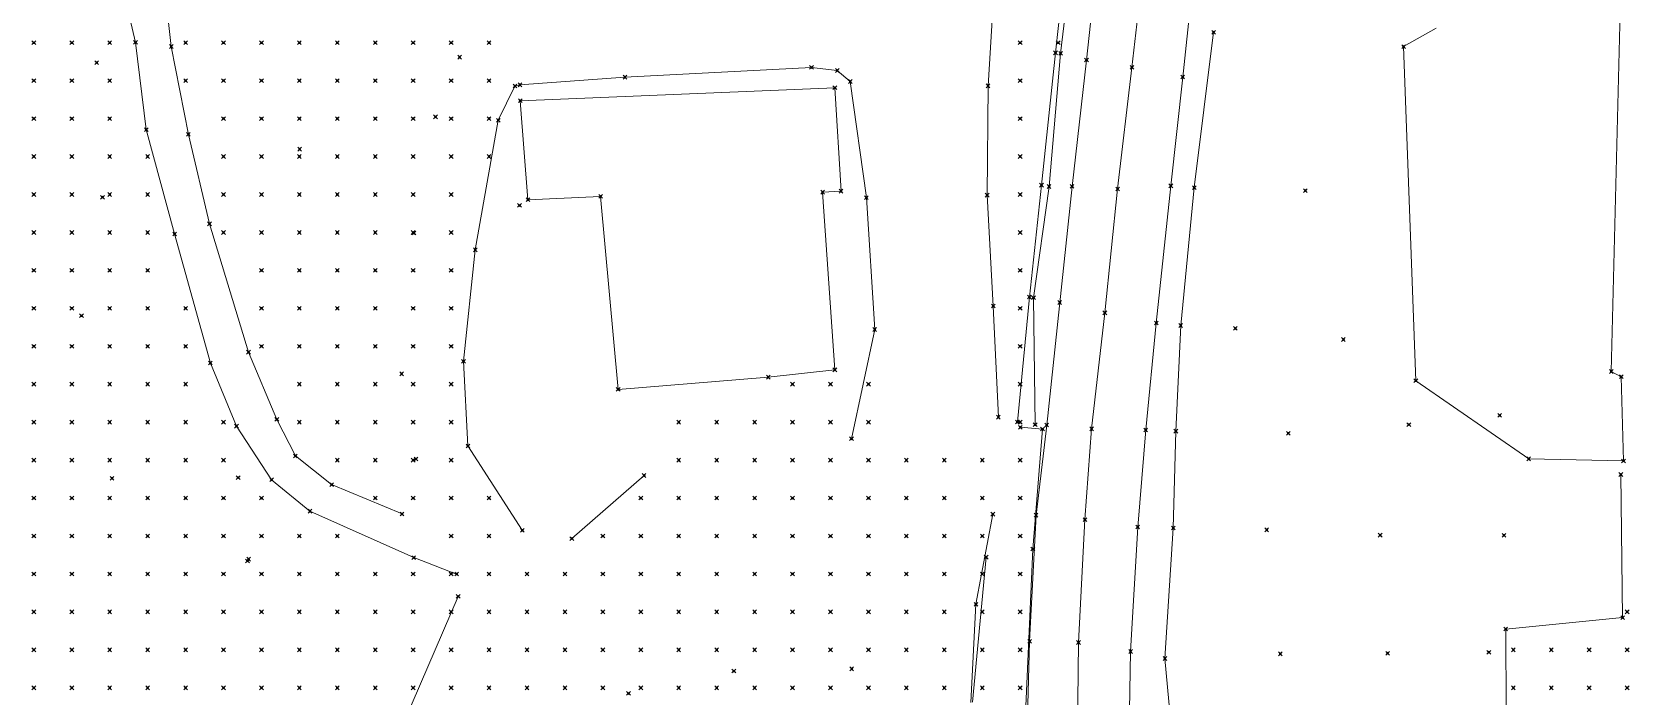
# Model space of a CAD drawing. Header units: metres. Extents: x 441556 to 446409, y 432338 to 461058.
# Drawn here: x 442337.8 to 442464, y 456592.5 to 456645 of the extents above; entities that cross this region are included whole.
import ezdxf

# ---------------------------------------------------------------- set-up
doc = ezdxf.new("R2010")
doc.units = ezdxf.units.M
doc.header["$MEASUREMENT"] = 0
doc.header["$PDMODE"] = 35
doc.header["$PDSIZE"] = 0.15
for name, color, linetype, lineweight in [('DTM-BRE-RevN_GRP_ CAROSABIL', 2, 'Continuous', 0), ('DTM-BRE-RevN_GRP_AX', 2, 'Continuous', 0), ('DTM-BRE-RevN_GRP_CONSTRUCTIE', 2, 'Continuous', 0), ('DTM-BRE-RevN_GRP_DRUM DE PIATRA', 2, 'Continuous', 0), ('DTM-BRE-RevN_GRP_DRUM PIATRA', 2, 'Continuous', 0), ('DTM-BRE-RevN_GRP_PARCARE', 2, 'Continuous', 0), ('DTM-BRE-RevN_GRP_PODET', 2, 'Continuous', 0), ('DTM-BRE-RevN_YP_RevK_0YP', 1, 'Continuous', 0), ('DTM-NOK-RevN_LIDAR_co_lidar', 91, 'Continuous', 0), ('DTM-NOK-RevN_RTK', 32, 'Continuous', 0)]:
    doc.layers.add(name, color=color, linetype=linetype, lineweight=lineweight)

msp = doc.modelspace()

# ---------------------------------------------------------------- linework, layer by layer
at = {"layer": 'DTM-BRE-RevN_GRP_ CAROSABIL'}
for p, q in [((442422.244, 456652.973, 363.496), (442421.151, 456642.756, 363.528)), ((442429.915, 456652.113, 363.456), (442428.761, 456641.415, 363.396)), ((442421.151, 456642.756, 363.528), (442420.011, 456632.775, 363.503)), ((442428.761, 456641.415, 363.396), (442427.816, 456632.816, 363.334)), ((442420.011, 456632.775, 363.503), (442418.005, 456613.907, 363.469)), ((442427.816, 456632.816, 363.334), (442426.671, 456621.975, 363.283)), ((442426.671, 456621.975, 363.283), (442425.838, 456613.522, 363.217)), ((442418.005, 456613.907, 363.469), (442417.161, 456606.781, 363.419)), ((442425.838, 456613.522, 363.217), (442425.205, 456605.845, 363.202)), ((442417.161, 456606.781, 363.419), (442416.654, 456596.817, 363.488)), ((442425.205, 456605.845, 363.202), (442424.642, 456596.005, 363.248)), ((442416.654, 456596.817, 363.488), (442416.361, 456586.814, 363.58)), ((442424.642, 456596.005, 363.248), (442424.464, 456586.284, 363.277))]:
    msp.add_line(p, q, dxfattribs=at)
at = {"layer": 'DTM-BRE-RevN_GRP_AX'}
for p, q in [((442424.743, 456642.18, 363.489), (442425.918, 456652.511, 363.504)), ((442423.614, 456632.575, 363.375), (442424.743, 456642.18, 363.489)), ((442422.607, 456622.774, 363.398), (442423.614, 456632.575, 363.375)), ((442421.559, 456613.607, 363.419), (442422.607, 456622.774, 363.398)), ((442421.029, 456606.437, 363.368), (442421.559, 456613.607, 363.419)), ((442420.519, 456596.72, 363.41), (442421.029, 456606.437, 363.368)), ((442420.405, 456586.444, 363.404), (442420.519, 456596.72, 363.41))]:
    msp.add_line(p, q, dxfattribs=at)
at = {"layer": 'DTM-BRE-RevN_GRP_CONSTRUCTIE'}
for p, q in [((442462.646, 456618.139, 362.523), (442463.438, 456650.28, 362.981)), ((442448.803, 456645.283, 363.266), (442446.221, 456643.825, 363.229)), ((442446.221, 456643.825, 363.229), (442447.189, 456617.414, 363.003)), ((442376.383, 456639.549, 366.547), (442401.254, 456640.57, 365.782)), ((442401.254, 456640.57, 365.782), (442401.743, 456632.4, 365.593)), ((442376.994, 456631.716, 366.098), (442376.383, 456639.549, 366.547)), ((442401.743, 456632.4, 365.593), (442400.286, 456632.313, 365.324)), ((442400.286, 456632.313, 365.324), (442401.252, 456618.273, 365.542)), ((442382.739, 456631.985, 366.275), (442376.994, 456631.716, 366.098)), ((442384.122, 456616.724, 365.435), (442382.739, 456631.985, 366.275)), ((442395.993, 456617.692, 365.554), (442384.122, 456616.724, 365.435)), ((442401.252, 456618.273, 365.542), (442395.993, 456617.692, 365.554)), ((442447.189, 456617.414, 363.003), (442456.118, 456611.243, 362.683)), ((442463.431, 456617.731, 362.596), (442462.646, 456618.139, 362.523)), ((442463.609, 456611.072, 362.54), (442463.431, 456617.731, 362.596)), ((442456.118, 456611.243, 362.683), (442463.609, 456611.072, 362.54))]:
    msp.add_line(p, q, dxfattribs=at)
at = {"layer": 'DTM-BRE-RevN_GRP_DRUM DE PIATRA'}
for p, q in [((442413.812, 456647.697, 365.487), (442413.369, 456640.72, 365.173)), ((442376.359, 456640.796, 366.47), (442384.663, 456641.403, 366.272)), ((442384.663, 456641.403, 366.272), (442399.41, 456642.18, 365.879)), ((442399.41, 456642.18, 365.879), (442401.447, 456641.929, 365.761)), ((442401.447, 456641.929, 365.761), (442402.477, 456641.06, 365.642)), ((442402.477, 456641.06, 365.642), (442403.752, 456631.883, 365.146)), ((442374.65, 456637.998, 366.49), (442375.968, 456640.702, 366.526)), ((442375.968, 456640.702, 366.526), (442376.359, 456640.796, 366.47)), ((442413.369, 456640.72, 365.173), (442413.298, 456632.079, 364.697)), ((442372.824, 456627.754, 366.205), (442374.65, 456637.998, 366.49)), ((442403.752, 456631.883, 365.146), (442404.406, 456621.464, 364.353)), ((442413.298, 456632.079, 364.697), (442413.779, 456623.313, 364.096)), ((442371.894, 456618.949, 366.098), (442372.824, 456627.754, 366.205)), ((442413.779, 456623.313, 364.096), (442414.185, 456614.527, 363.66)), ((442404.406, 456621.464, 364.353), (442402.574, 456612.826, 364.079)), ((442372.244, 456612.26, 365.903), (442371.894, 456618.949, 366.098)), ((442376.547, 456605.587, 365.174), (442372.244, 456612.26, 365.903))]:
    msp.add_line(p, q, dxfattribs=at)
at = {"layer": 'DTM-BRE-RevN_GRP_DRUM PIATRA'}
for p, q in [((442343.137, 456656.442, 372.676), (442345.96, 456644.154, 371.136)), ((442348.793, 456643.831, 370.911), (442347.449, 456655.473, 372.222)), ((442345.96, 456644.154, 371.136), (442346.814, 456637.26, 370.349)), ((442350.148, 456636.881, 370.104), (442348.793, 456643.831, 370.911)), ((442346.814, 456637.26, 370.349), (442349.054, 456629.018, 369.323)), ((442351.817, 456629.817, 369.209), (442350.148, 456636.881, 370.104)), ((442354.898, 456619.665, 368.09), (442351.817, 456629.817, 369.209)), ((442349.054, 456629.018, 369.323), (442351.887, 456618.809, 368.06)), ((442357.133, 456614.354, 367.394), (442354.898, 456619.665, 368.09)), ((442351.887, 456618.809, 368.06), (442353.946, 456613.825, 367.524)), ((442353.946, 456613.825, 367.524), (442356.724, 456609.586, 367.105)), ((442358.607, 456611.47, 367.064), (442357.133, 456614.354, 367.394)), ((442361.47, 456609.197, 366.508), (442358.607, 456611.47, 367.064)), ((442356.724, 456609.586, 367.105), (442359.758, 456607.101, 366.653)), ((442367.035, 456606.878, 365.849), (442361.47, 456609.197, 366.508)), ((442359.758, 456607.101, 366.653), (442367.964, 456603.428, 365.61)), ((442367.964, 456603.428, 365.61), (442371.356, 456602.135, 365.263))]:
    msp.add_line(p, q, dxfattribs=at)
at = {"layer": 'DTM-BRE-RevN_GRP_PARCARE'}
for p, q in [((442429.672, 456632.68, 363.303), (442431.202, 456644.958, 363.379)), ((442428.601, 456621.782, 363.242), (442429.672, 456632.68, 363.303)), ((442428.212, 456613.423, 363.133), (442428.601, 456621.782, 363.242)), ((442428.014, 456605.77, 363.077), (442428.212, 456613.423, 363.133)), ((442380.461, 456604.933, 364.664), (442386.173, 456609.918, 364.535)), ((442463.537, 456598.687, 362.014), (442463.399, 456609.997, 362.425)), ((442412.412, 456599.744, 363.366), (442413.743, 456606.865, 363.452)), ((442427.356, 456595.46, 363.109), (442428.014, 456605.77, 363.077)), ((442367.259, 456590.591, 364.993), (442371.477, 456600.366, 365.162)), ((442412.02, 456591.979, 363.513), (442412.412, 456599.744, 363.366)), ((442454.294, 456597.78, 362.57), (442463.537, 456598.687, 362.014)), ((442454.324, 456591.286, 362.448), (442454.294, 456597.78, 362.57)), ((442428.313, 456584.93, 362.897), (442427.356, 456595.46, 363.109))]:
    msp.add_line(p, q, dxfattribs=at)
at = {"layer": 'DTM-BRE-RevN_GRP_PODET'}
for p, q in [((442415.926, 456613.734, 363.439), (442417.677, 456613.591, 363.447)), ((442417.677, 456613.591, 363.447), (442416.913, 456604.108, 363.383)), ((442412.146, 456591.995, 363.524), (442413.215, 456603.462, 363.412)), ((442416.913, 456604.108, 363.383), (442416.369, 456591.701, 363.515))]:
    msp.add_line(p, q, dxfattribs=at)
at = {"layer": 'DTM-BRE-RevN_YP_RevK_0YP'}
for p, q in [((442418.702, 456643.333, 363.578), (442419.773, 456653.201, 363.902)), ((442420.249, 456653.131, 363.15), (442419.105, 456643.287, 363.112)), ((442417.593, 456632.873, 363.54), (442418.702, 456643.333, 363.578)), ((442419.105, 456643.287, 363.112), (442418.19, 456632.766, 363.054)), ((442416.634, 456624.027, 363.535), (442417.593, 456632.873, 363.54)), ((442418.19, 456632.766, 363.054), (442416.96, 456623.977, 363.146)), ((442415.696, 456614.15, 363.608), (442416.634, 456624.027, 363.535)), ((442416.96, 456623.977, 363.146), (442417.09, 456613.934, 363.187))]:
    msp.add_line(p, q, dxfattribs=at)
at = {"layer": 'DTM-NOK-RevN_LIDAR_co_lidar'}
for p in [(442337.926, 456644.13, 373.436), (442340.926, 456644.13, 372.466), (442343.925, 456644.13, 371.599), (442349.924, 456644.13, 371.127), (442352.923, 456644.13, 370.559), (442355.922, 456644.13, 368.779), (442358.922, 456644.13, 367.727), (442361.921, 456644.13, 367.195), (442364.921, 456644.13, 366.977), (442367.92, 456644.13, 366.835), (442370.919, 456644.13, 366.775), (442373.919, 456644.13, 366.751), (442415.909, 456644.13, 365.354), (442418.909, 456644.13, 363.975), (442337.926, 456641.131, 373.19), (442340.926, 456641.131, 372.106), (442343.925, 456641.131, 371.31), (442349.924, 456641.131, 370.831), (442352.923, 456641.131, 370.576), (442355.922, 456641.131, 368.783), (442358.922, 456641.131, 367.694), (442361.921, 456641.131, 367.107), (442364.921, 456641.131, 366.815), (442367.92, 456641.131, 366.69), (442370.919, 456641.131, 366.679), (442373.919, 456641.131, 366.685), (442415.909, 456641.131, 365.151), (442337.926, 456638.131, 372.909), (442340.926, 456638.131, 371.917), (442343.925, 456638.131, 371.04), (442352.923, 456638.131, 370.47), (442355.922, 456638.131, 368.987), (442358.922, 456638.131, 367.573), (442361.921, 456638.131, 366.956), (442364.921, 456638.131, 366.707), (442367.92, 456638.131, 366.606), (442370.919, 456638.131, 366.6), (442373.919, 456638.131, 366.627), (442415.909, 456638.131, 364.894), (442337.926, 456635.132, 372.503), (442340.926, 456635.132, 371.658), (442343.925, 456635.132, 370.722), (442346.924, 456635.132, 370.43), (442352.923, 456635.132, 370.123), (442355.922, 456635.132, 369.216), (442358.922, 456635.132, 367.512), (442361.921, 456635.132, 366.797), (442364.921, 456635.132, 366.603), (442367.92, 456635.132, 366.528), (442370.919, 456635.132, 366.53), (442373.919, 456635.132, 366.538), (442415.909, 456635.132, 364.629), (442337.926, 456632.133, 371.958), (442340.926, 456632.133, 371.179), (442343.925, 456632.133, 370.413), (442346.924, 456632.133, 370.149), (442352.923, 456632.133, 369.786), (442355.922, 456632.133, 369.305), (442358.922, 456632.133, 367.619), (442361.921, 456632.133, 366.72), (442364.921, 456632.133, 366.484), (442367.92, 456632.133, 366.451), (442370.919, 456632.133, 366.465), (442415.909, 456632.133, 364.475), (442337.926, 456629.133, 371.624), (442340.926, 456629.133, 370.875), (442343.925, 456629.133, 370.206), (442346.924, 456629.133, 369.949), (442352.923, 456629.133, 369.439), (442355.922, 456629.133, 369.213), (442358.922, 456629.133, 367.779), (442361.921, 456629.133, 366.727), (442364.921, 456629.133, 366.423), (442367.92, 456629.133, 366.419), (442370.919, 456629.133, 366.41), (442415.909, 456629.133, 364.249), (442337.926, 456626.134, 371.404), (442340.926, 456626.134, 370.632), (442343.925, 456626.134, 370.055), (442346.924, 456626.134, 369.755), (442355.922, 456626.134, 368.932), (442358.922, 456626.134, 367.951), (442361.921, 456626.134, 366.847), (442364.921, 456626.134, 366.423), (442367.92, 456626.134, 366.374), (442370.919, 456626.134, 366.369), (442415.909, 456626.134, 363.96), (442337.926, 456623.135, 371.154), (442340.926, 456623.135, 370.364), (442343.925, 456623.135, 369.864), (442346.924, 456623.135, 369.465), (442349.924, 456623.135, 369.094), (442355.922, 456623.135, 368.616), (442358.922, 456623.135, 367.999), (442361.921, 456623.135, 366.969), (442364.921, 456623.135, 366.41), (442367.92, 456623.135, 366.319), (442370.919, 456623.135, 366.337), (442415.909, 456623.135, 363.766), (442337.926, 456620.135, 370.661), (442340.926, 456620.135, 370.096), (442343.925, 456620.135, 369.673), (442346.924, 456620.135, 369.168), (442349.924, 456620.135, 368.799), (442355.922, 456620.135, 368.312), (442358.922, 456620.135, 368.056), (442361.921, 456620.135, 367.061), (442364.921, 456620.135, 366.398), (442367.92, 456620.135, 366.264), (442370.919, 456620.135, 366.298), (442415.909, 456620.135, 363.749), (442337.926, 456617.136, 370.503), (442340.926, 456617.136, 369.854), (442343.925, 456617.136, 369.492), (442346.924, 456617.136, 368.985), (442349.924, 456617.136, 368.601), (442358.922, 456617.136, 367.847), (442361.921, 456617.136, 367.005), (442364.921, 456617.136, 366.44), (442367.92, 456617.136, 366.236), (442370.919, 456617.136, 366.233), (442397.913, 456617.136, 365.735), (442400.913, 456617.136, 365.25), (442403.912, 456617.136, 364.368), (442415.909, 456617.136, 363.836), (442337.926, 456614.137, 370.859), (442340.926, 456614.137, 370.184), (442343.925, 456614.137, 369.617), (442346.924, 456614.137, 368.943), (442349.924, 456614.137, 368.415), (442352.923, 456614.137, 368.058), (442358.922, 456614.137, 367.557), (442361.921, 456614.137, 366.921), (442364.921, 456614.137, 366.442), (442367.92, 456614.137, 366.215), (442370.919, 456614.137, 366.19), (442388.915, 456614.137, 365.187), (442391.915, 456614.137, 365.118), (442394.914, 456614.137, 364.948), (442397.913, 456614.137, 364.74), (442400.913, 456614.137, 364.391), (442403.912, 456614.137, 364.189), (442415.909, 456614.137, 363.786), (442337.926, 456611.137, 371.236), (442340.926, 456611.137, 370.481), (442343.925, 456611.137, 369.594), (442346.924, 456611.137, 368.805), (442349.924, 456611.137, 368.232), (442352.923, 456611.137, 367.824), (442361.921, 456611.137, 366.768), (442364.921, 456611.137, 366.4), (442367.92, 456611.137, 366.144), (442370.919, 456611.137, 366.017), (442388.915, 456611.137, 364.794), (442391.915, 456611.137, 364.647), (442394.914, 456611.137, 364.528), (442397.913, 456611.137, 364.342), (442400.913, 456611.137, 364.184), (442403.912, 456611.137, 364.035), (442406.911, 456611.137, 363.927), (442409.911, 456611.137, 363.883), (442412.91, 456611.137, 363.795), (442415.909, 456611.137, 363.736), (442337.926, 456608.138, 371.363), (442340.926, 456608.138, 370.449), (442343.925, 456608.138, 369.529), (442346.924, 456608.138, 368.641), (442349.924, 456608.138, 368.069), (442352.923, 456608.138, 367.76), (442355.922, 456608.138, 367.46), (442364.921, 456608.138, 366.384), (442367.92, 456608.138, 366.129), (442370.919, 456608.138, 365.841), (442373.919, 456608.138, 365.726), (442385.916, 456608.138, 364.616), (442388.915, 456608.138, 364.505), (442391.915, 456608.138, 364.401), (442394.914, 456608.138, 364.293), (442397.913, 456608.138, 364.153), (442400.913, 456608.138, 364), (442403.912, 456608.138, 363.884), (442406.911, 456608.138, 363.821), (442409.911, 456608.138, 363.787), (442412.91, 456608.138, 363.736), (442415.909, 456608.138, 363.686), (442337.926, 456605.138, 371.241), (442340.926, 456605.138, 370.333), (442343.925, 456605.138, 369.407), (442346.924, 456605.138, 368.652), (442349.924, 456605.138, 368.026), (442352.923, 456605.138, 367.793), (442355.922, 456605.138, 367.409), (442358.922, 456605.138, 366.986), (442361.921, 456605.138, 366.534), (442370.919, 456605.138, 365.681), (442373.919, 456605.138, 365.397), (442382.917, 456605.138, 364.653), (442385.916, 456605.138, 364.438), (442388.915, 456605.138, 364.318), (442391.915, 456605.138, 364.203), (442394.914, 456605.138, 364.126), (442397.913, 456605.138, 364.023), (442400.913, 456605.138, 363.899), (442403.912, 456605.138, 363.817), (442406.911, 456605.138, 363.775), (442409.911, 456605.138, 363.754), (442412.91, 456605.138, 363.748), (442415.909, 456605.138, 363.706), (442337.926, 456602.139, 371.485), (442340.926, 456602.139, 370.434), (442343.925, 456602.139, 369.532), (442346.924, 456602.139, 368.767), (442349.924, 456602.139, 368.148), (442352.923, 456602.139, 367.726), (442355.922, 456602.139, 367.4), (442358.922, 456602.139, 366.995), (442361.921, 456602.139, 366.439), (442364.921, 456602.139, 366.05), (442367.92, 456602.139, 365.846), (442370.919, 456602.139, 365.528), (442373.919, 456602.139, 365.171), (442376.918, 456602.139, 364.922), (442379.917, 456602.139, 364.713), (442382.917, 456602.139, 364.497), (442385.916, 456602.139, 364.317), (442388.915, 456602.139, 364.181), (442391.915, 456602.139, 364.042), (442394.914, 456602.139, 363.961), (442397.913, 456602.139, 363.934), (442400.913, 456602.139, 363.878), (442403.912, 456602.139, 363.822), (442406.911, 456602.139, 363.764), (442409.911, 456602.139, 363.726), (442412.91, 456602.139, 363.684), (442415.909, 456602.139, 363.704), (442337.926, 456599.14, 371.589), (442340.926, 456599.14, 370.674), (442343.925, 456599.14, 369.855), (442346.924, 456599.14, 369.018), (442349.924, 456599.14, 368.355), (442352.923, 456599.14, 367.807), (442355.922, 456599.14, 367.48), (442358.922, 456599.14, 367.066), (442361.921, 456599.14, 366.304), (442364.921, 456599.14, 365.855), (442367.92, 456599.14, 365.694), (442370.919, 456599.14, 365.414), (442373.919, 456599.14, 365.055), (442376.918, 456599.14, 364.765), (442379.917, 456599.14, 364.55), (442382.917, 456599.14, 364.386), (442385.916, 456599.14, 364.228), (442388.915, 456599.14, 364.072), (442391.915, 456599.14, 363.96), (442394.914, 456599.14, 363.936), (442397.913, 456599.14, 363.916), (442400.913, 456599.14, 363.855), (442403.912, 456599.14, 363.822), (442406.911, 456599.14, 363.745), (442409.911, 456599.14, 363.681), (442412.91, 456599.14, 363.672), (442415.909, 456599.14, 363.702), (442463.899, 456599.14, 362.684), (442337.926, 456596.14, 371.93), (442340.926, 456596.14, 370.967), (442343.925, 456596.14, 370.129), (442346.924, 456596.14, 369.3), (442349.924, 456596.14, 368.561), (442352.923, 456596.14, 367.93), (442355.922, 456596.14, 367.514), (442358.922, 456596.14, 367.126), (442361.921, 456596.14, 366.228), (442364.921, 456596.14, 365.712), (442367.92, 456596.14, 365.476), (442370.919, 456596.14, 365.161), (442373.919, 456596.14, 364.875), (442376.918, 456596.14, 364.648), (442379.917, 456596.14, 364.434), (442382.917, 456596.14, 364.281), (442385.916, 456596.14, 364.154), (442388.915, 456596.14, 364.027), (442391.915, 456596.14, 363.938), (442394.914, 456596.14, 363.908), (442397.913, 456596.14, 363.877), (442400.913, 456596.14, 363.841), (442403.912, 456596.14, 363.774), (442406.911, 456596.14, 363.706), (442409.911, 456596.14, 363.684), (442412.91, 456596.14, 363.699), (442415.909, 456596.14, 363.712), (442454.901, 456596.14, 362.923), (442457.9, 456596.14, 362.919), (442460.9, 456596.14, 362.907), (442463.899, 456596.14, 362.695), (442337.926, 456593.141, 372.295), (442340.926, 456593.141, 371.376), (442343.925, 456593.141, 370.37), (442346.924, 456593.141, 369.494), (442349.924, 456593.141, 368.734), (442352.923, 456593.141, 368.077), (442355.922, 456593.141, 367.593), (442358.922, 456593.141, 367.164), (442361.921, 456593.141, 366.174), (442364.921, 456593.141, 365.578), (442367.92, 456593.141, 365.266), (442370.919, 456593.141, 364.947), (442373.919, 456593.141, 364.756), (442376.918, 456593.141, 364.636), (442379.917, 456593.141, 364.468), (442382.917, 456593.141, 364.311), (442385.916, 456593.141, 364.176), (442388.915, 456593.141, 364.055), (442391.915, 456593.141, 363.952), (442394.914, 456593.141, 363.885), (442397.913, 456593.141, 363.829), (442400.913, 456593.141, 363.788), (442403.912, 456593.141, 363.732), (442406.911, 456593.141, 363.714), (442409.911, 456593.141, 363.709), (442412.91, 456593.141, 363.655), (442415.909, 456593.141, 363.563), (442454.901, 456593.141, 362.884), (442457.9, 456593.141, 362.927), (442460.9, 456593.141, 362.922), (442463.899, 456593.141, 362.557)]:
    msp.add_point(p, dxfattribs=at)
at = {"layer": 'DTM-NOK-RevN_RTK'}
for p in [(442431.202, 456644.958, 363.379), (442345.96, 456644.154, 371.136), (442348.793, 456643.831, 370.911), (442446.221, 456643.825, 363.229), (442342.897, 456642.554, 371.288), (442371.588, 456642.988, 366.645), (442399.41, 456642.18, 365.879), (442418.702, 456643.333, 363.578), (442419.105, 456643.287, 363.112), (442421.151, 456642.756, 363.528), (442424.743, 456642.18, 363.489), (442384.663, 456641.403, 366.272), (442401.447, 456641.929, 365.761), (442402.477, 456641.06, 365.642), (442428.761, 456641.415, 363.396), (442375.968, 456640.702, 366.526), (442376.359, 456640.796, 366.47), (442401.254, 456640.57, 365.782), (442413.369, 456640.72, 365.173), (442376.383, 456639.549, 366.547), (442346.814, 456637.26, 370.349), (442369.681, 456638.274, 366.504), (442374.65, 456637.998, 366.49), (442350.148, 456636.881, 370.104), (442358.941, 456635.713, 366.461), (442400.286, 456632.313, 365.324), (442401.743, 456632.4, 365.593), (442413.298, 456632.079, 364.697), (442417.593, 456632.873, 363.54), (442418.19, 456632.766, 363.054), (442420.011, 456632.775, 363.503), (442423.614, 456632.575, 363.375), (442427.816, 456632.816, 363.334), (442429.672, 456632.68, 363.303), (442438.456, 456632.442, 363.096), (442343.353, 456631.916, 370.1), (442376.322, 456631.272, 366.297), (442376.994, 456631.716, 366.098), (442382.739, 456631.985, 366.275), (442403.752, 456631.883, 365.146), (442351.817, 456629.817, 369.209), (442349.054, 456629.018, 369.323), (442367.972, 456629.085, 366.294), (442372.824, 456627.754, 366.205), (442413.779, 456623.313, 364.096), (442416.634, 456624.027, 363.535), (442416.96, 456623.977, 363.146), (442419.037, 456623.594, 363.517), (442341.692, 456622.552, 369.769), (442422.607, 456622.774, 363.398), (442426.671, 456621.975, 363.283), (442404.406, 456621.464, 364.353), (442428.601, 456621.782, 363.242), (442432.923, 456621.546, 363.12), (442354.898, 456619.665, 368.09), (442441.466, 456620.67, 362.959), (442351.887, 456618.809, 368.06), (442371.894, 456618.949, 366.098), (442401.252, 456618.273, 365.542), (442367.007, 456617.961, 366.076), (442395.993, 456617.692, 365.554), (442447.189, 456617.414, 363.003), (442462.646, 456618.139, 362.523), (442463.431, 456617.731, 362.596), (442384.122, 456616.724, 365.435), (442414.185, 456614.527, 363.66), (442453.821, 456614.675, 362.712), (442353.946, 456613.825, 367.524), (442357.133, 456614.354, 367.394), (442415.696, 456614.15, 363.608), (442415.926, 456613.734, 363.439), (442417.09, 456613.934, 363.187), (442417.677, 456613.591, 363.447), (442418.005, 456613.907, 363.469), (442421.559, 456613.607, 363.419), (442425.838, 456613.522, 363.217), (442428.212, 456613.423, 363.133), (442437.108, 456613.258, 362.873), (442446.642, 456613.943, 362.874), (442372.244, 456612.26, 365.903), (442402.574, 456612.826, 364.079), (442358.607, 456611.47, 367.064), (442368.14, 456611.226, 365.988), (442456.118, 456611.243, 362.683), (442463.609, 456611.072, 362.54), (442344.108, 456609.701, 369.129), (442354.08, 456609.752, 367.432), (442356.724, 456609.586, 367.105), (442386.173, 456609.918, 364.535), (442463.399, 456609.997, 362.425), (442361.47, 456609.197, 366.508), (442359.758, 456607.101, 366.653), (442367.035, 456606.878, 365.849), (442413.743, 456606.865, 363.452), (442376.547, 456605.587, 365.174), (442417.161, 456606.781, 363.419), (442421.029, 456606.437, 363.368), (442425.205, 456605.845, 363.202), (442428.014, 456605.77, 363.077), (442435.402, 456605.626, 362.818), (442380.461, 456604.933, 364.664), (442444.371, 456605.209, 362.749), (442454.161, 456605.192, 362.628), (442354.821, 456603.169, 367.087), (442354.904, 456603.309, 367.145), (442367.964, 456603.428, 365.61), (442413.215, 456603.462, 363.412), (442416.913, 456604.108, 363.383), (442371.356, 456602.135, 365.263), (442371.477, 456600.366, 365.162), (442412.412, 456599.744, 363.366), (442463.537, 456598.687, 362.014), (442416.654, 456596.817, 363.488), (442420.519, 456596.72, 363.41), (442454.294, 456597.78, 362.57), (442424.642, 456596.005, 363.248), (442427.356, 456595.46, 363.109), (442436.478, 456595.823, 362.723), (442444.958, 456595.87, 362.595), (442452.964, 456595.951, 362.585), (442393.268, 456594.462, 363.626), (442402.592, 456594.635, 363.528), (442384.937, 456592.698, 364.012)]:
    msp.add_point(p, dxfattribs=at)

doc.saveas('drawing.dxf')
